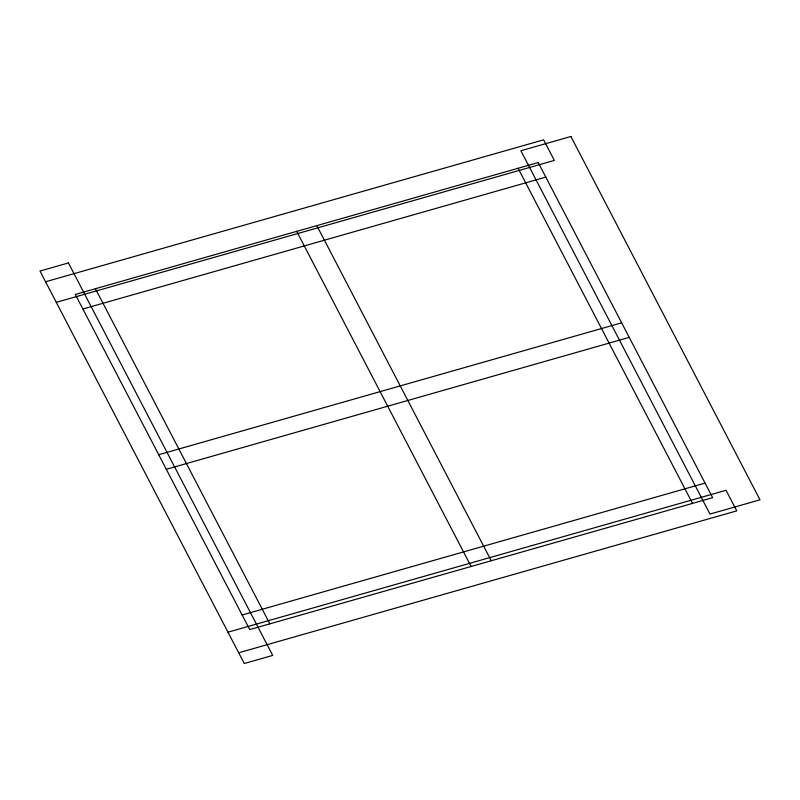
<?xml version="1.0" encoding="UTF-8"?>
<svg xmlns="http://www.w3.org/2000/svg" width="800" height="800" viewBox="0 0 800 800"><rect width="100%" height="100%" fill="white"/><g stroke="black" fill="none" stroke-linecap="round" stroke-linejoin="round"><path stroke-width="1.2" d="M45.58 281.76L543.65 139.83L554.36 160.42L56.29 302.35M82.88 309.02L545.81 177.1M158.72 454.73L621.64 322.81M166.3 469.3L629.23 337.38M242.14 615L705.07 483.09M227.98 632.2L726.05 490.28L736.76 510.86L238.69 652.79M518.1 168.27L692.52 503.39M316.82 225.62L491.25 560.75M296.7 231.36L471.12 566.48M95.42 288.71L269.85 623.84M68.43 262.94L40 271.04L244.27 663.51L272.71 655.41L68.43 262.94M570.89 136.49L520.88 150.74L709.99 514.07L760 499.82L570.89 136.49M538.22 162.53L75.3 294.45L249.72 629.57L712.65 497.66L538.22 162.53"/></g></svg>
